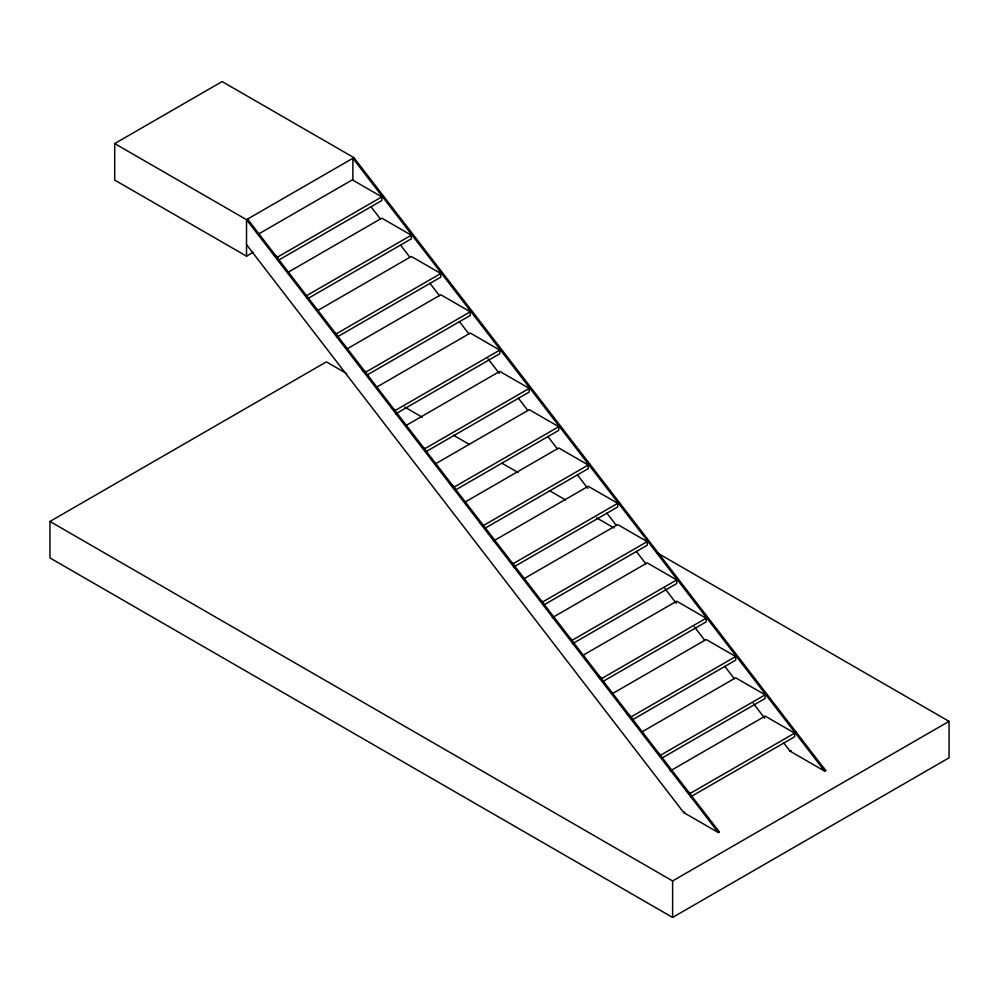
<?xml version="1.0" encoding="UTF-8"?>
<svg xmlns="http://www.w3.org/2000/svg" width="999" height="999" viewBox="0 0 999 999"><rect width="100%" height="100%" fill="white"/><g stroke="black" fill="none" stroke-linecap="round" stroke-linejoin="round"><path stroke-width="1.5" d="M253.222 252.285L246.516 256.156L114.71 180.07L114.71 143.581L222.128 81.568L353.933 157.667L825.698 770.516L824.65 771.128L790.109 751.186L783.528 742.644M353.933 157.667L246.516 219.68L114.71 143.581M258.791 233.878L352.347 179.857L381.83 196.878L381.83 200.524L278.921 259.952M273.564 254.745L277.585 257.068L381.83 196.878M288.274 272.178L381.83 218.157L411.326 235.19L411.326 238.836L308.404 298.251M411.326 235.19L307.068 295.379L307.068 297.802M317.757 310.477L411.326 256.468L440.809 273.489L440.809 277.135L336.551 337.325M332.53 331.356L336.551 333.678L440.809 273.489M347.24 348.788L440.809 294.767L470.292 311.788L470.292 315.434L367.37 374.862M657.305 552.909L949.05 721.353L949.05 757.829L672.614 917.432L49.95 557.929L49.95 521.453L326.386 361.863L346.641 373.551M362.874 370.841L363.936 370.229M469.243 309.44L470.292 308.828M470.292 311.788L366.034 371.978L362.013 369.655M364.985 373.576L366.034 372.964M471.341 312.175L472.402 311.563M376.735 387.088L470.292 333.067L499.775 350.1L499.775 353.746L395.529 413.936M499.775 350.1L395.529 410.289L391.508 407.967M406.218 425.387L499.775 371.378L529.258 388.399L529.258 392.045L426.348 451.461M529.258 388.399L425.012 448.588L422.327 447.04M435.701 463.698L529.258 409.677L558.753 426.698L558.753 430.344L455.831 489.772M450.474 484.565L454.495 486.888L558.753 426.698M465.184 501.998L558.753 447.977L588.236 465.01L588.236 468.656L485.314 528.071M480.294 523.376L481.343 522.764M586.65 461.963L587.712 461.363M482.405 526.111L483.454 525.499M483.978 525.199L588.236 465.01M588.761 464.697L589.81 464.098M493.344 541.071L588.236 486.288L617.719 503.309L617.719 506.955L513.474 567.145M509.453 561.176L513.474 563.498L617.719 503.309M524.163 578.608L617.719 524.587L647.202 541.608L647.202 545.254L544.293 604.682M647.202 541.608L542.957 601.798L538.936 599.475M552.31 617.682L647.202 562.887L676.698 579.919L676.698 583.566L572.439 643.756M676.698 579.919L572.439 640.109L569.755 638.561M583.129 655.207L676.698 601.198L706.181 618.219L706.181 621.865L603.259 681.281M597.714 675.898L598.763 675.299M704.07 614.497L705.132 613.886M599.825 678.633L600.874 678.034M706.181 617.232L707.23 616.62M599.25 676.86L601.922 678.408L706.181 618.219M612.624 693.518L706.181 639.497L735.664 656.518L735.664 660.164L632.754 719.592M627.397 714.397L631.418 716.708L735.664 656.518M642.107 731.817L735.664 677.797L765.147 694.829L765.147 698.476L662.237 757.891M658.216 753.471L660.901 755.019L765.147 694.829M670.254 770.891L765.147 716.108L794.642 733.129L794.642 736.775L690.384 796.965M688.811 794.23L689.859 793.618M686.363 790.996L690.384 793.318L794.642 733.129M795.167 732.829L796.215 732.217M246.516 244.605L683.753 812.599L684.802 811.987M790.109 751.186L791.158 750.574M716.183 829.794L717.232 829.195M822.539 768.393L823.601 767.781M683.753 812.599L718.293 832.529L719.342 831.93L247.565 219.068M49.95 521.453L672.614 880.943L949.05 721.353M404.72 407.093L422.277 417.22M453.346 435.164L469.555 444.518M501.973 463.236L518.181 472.589M549.25 490.521L565.459 499.887M596.515 517.819L614.073 527.959M823.051 768.993L825.698 770.516M716.683 830.394L719.342 831.93M824.65 771.128L352.872 158.279L352.872 180.082M370.941 206.681L380.457 219.031M400.437 244.98L409.94 257.342M429.92 283.279L439.435 295.642M459.403 321.591L468.918 333.941M487.937 358.653L499.35 373.489M518.381 398.189L527.884 410.552M547.864 436.501L557.38 448.851M577.347 474.8L587.812 488.399M606.83 513.099L616.346 525.462M636.326 551.411L645.829 563.761M664.859 588.473L676.273 603.309M694.342 626.785L704.807 640.371M724.774 666.321L734.29 678.671M753.308 703.383L764.722 718.219M718.293 832.529L246.516 219.68L246.516 256.156M690.384 793.318L690.384 795.753M672.614 880.943L672.614 917.432M660.901 755.019L660.901 757.454M631.418 716.708L631.418 719.143M601.922 678.408L601.922 680.843M513.474 563.498L513.474 565.933M454.495 486.888L454.495 489.323M336.551 333.678L336.551 336.114M277.585 257.068L277.585 259.503"/></g></svg>
